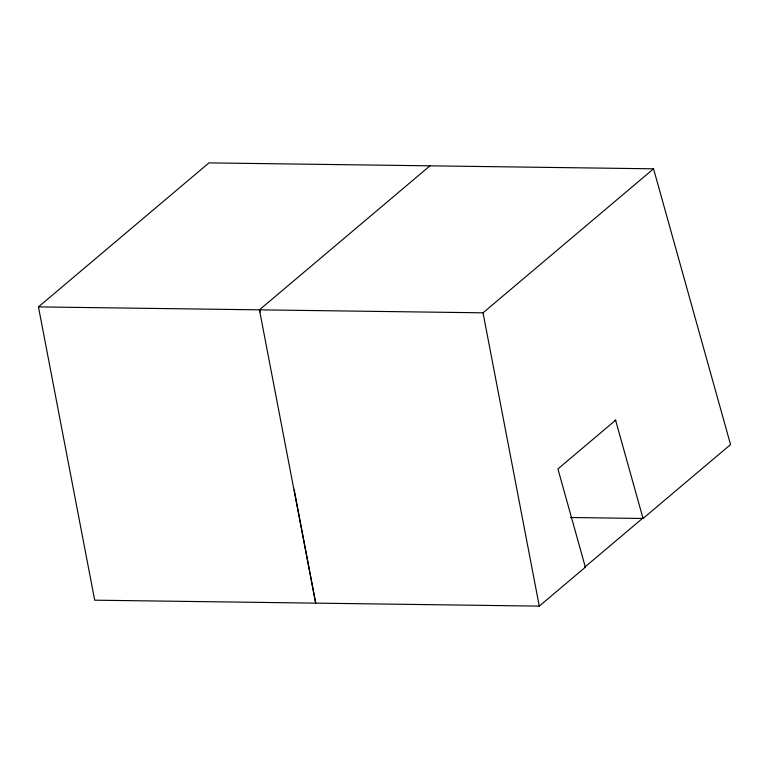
<?xml version="1.0" encoding="UTF-8"?>
<svg xmlns="http://www.w3.org/2000/svg" width="769" height="769" viewBox="0 0 769 769"><rect width="100%" height="100%" fill="white"/><g stroke="black" fill="none" stroke-linecap="round" stroke-linejoin="round"><path stroke-width="1.15" d="M643.047 518.479L615.604 420.21L557.909 468.936L585.353 567.205L539.28 606.116L94.693 600.185L38.45 306.898L208.966 162.884L653.554 168.815L730.55 444.578L643.047 518.479L570.492 517.508M294.2 489.863L315.694 603.136L259.451 309.84L429.967 165.835M38.45 306.898L483.038 312.82L653.554 168.815M642.413 518.469L584.719 567.195L585.353 567.205M615.604 420.21L614.979 420.201L615.748 420.701M259.451 309.84L260.066 312.041M483.038 312.82L539.28 606.116"/></g></svg>
